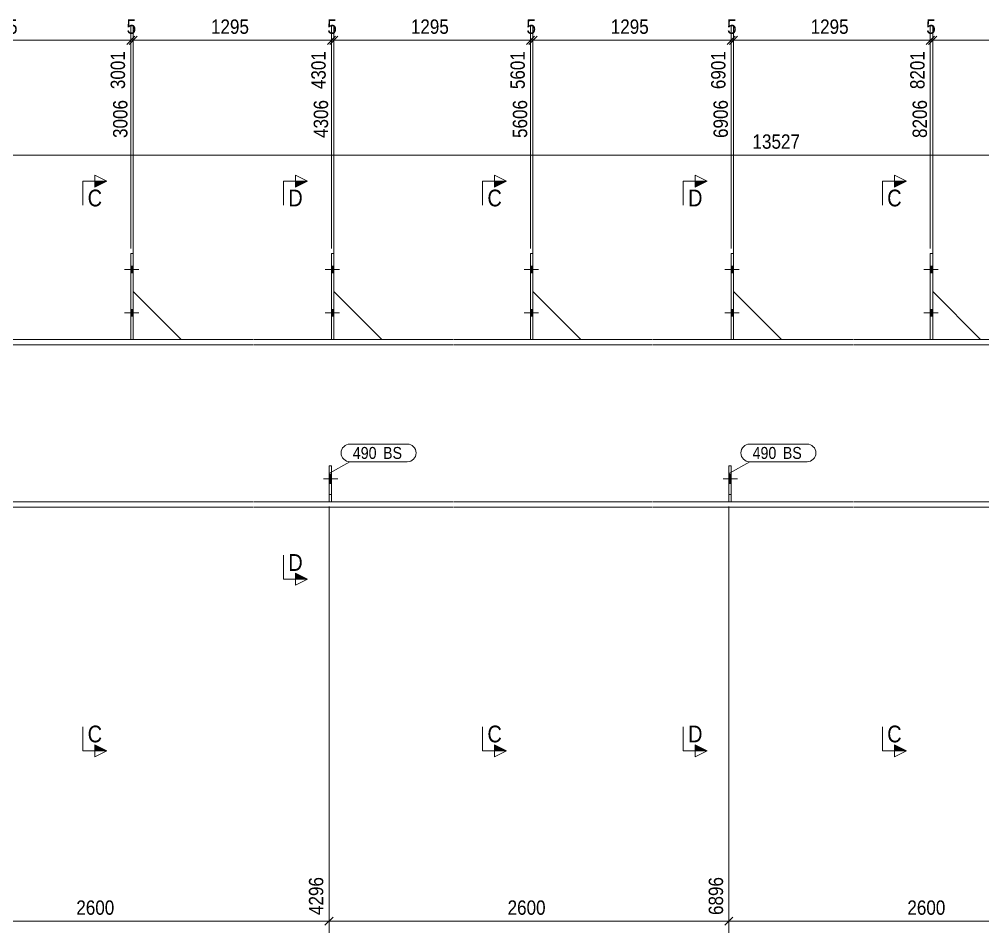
# Model space of a CAD drawing. Header units: millimetres. Extents: x 2 to 825, y 1 to 579.
# Drawn here: x 232.5 to 433.7, y 219 to 409.8 of the extents above; entities that cross this region are included whole.
import ezdxf

# ---------------------------------------------------------------- set-up
doc = ezdxf.new("R2010")
doc.units = ezdxf.units.MM
for name, pattern in [('XKITLINE00', [0]), ('XKITLINE01', [4, 1, -1, 1, -1]), ('XKITLINE02', [4, 2, -2])]:
    doc.linetypes.add(name, pattern=pattern)
for name, color, linetype, lineweight in [('Bolt', 3, 'Continuous', 0), ('Dimensions', 7, 'Continuous', 0), ('Part', 2, 'Continuous', 0), ('PartMark', 7, 'Continuous', 0), ('Section', 6, 'Continuous', 0)]:
    doc.layers.add(name, color=color, linetype=linetype, lineweight=lineweight)
doc.styles.add('ARIAL', font='ARIAL.TTF')

# ---------------------------------------------------------------- blocks, each defined once
blk = doc.blocks.new('*A10')
at = {"layer": 'Bolt', "color": 3, "linetype": 'XKITLINE02', "lineweight": 0}
for p, q in [((381.16, 314.8), (380.66, 314.8)), ((382.51, 313.82), (379.51, 313.82)), ((381.16, 312.84), (380.66, 312.84))]:
    blk.add_line(p, q, dxfattribs=at)
blk = doc.blocks.new('*A11')
at = {"layer": 'Bolt'}
blk.add_hatch(color=3, dxfattribs=at).paths.add_polyline_path([(381.16, 312.84), (380.66, 312.84), (380.66, 314.8), (381.16, 314.8)], flags=17)
at = {"layer": 'Bolt', "color": 3, "linetype": 'XKITLINE00', "lineweight": 0}
for p, q in [((381.16, 314.8), (380.66, 314.8)), ((382.51, 313.82), (379.51, 313.82)), ((381.16, 312.84), (380.66, 312.84))]:
    blk.add_line(p, q, dxfattribs=at)
blk = doc.blocks.new('*A12')
at = {"layer": 'Bolt', "color": 3, "linetype": 'XKITLINE02', "lineweight": 0}
for p, q in [((297.68, 314.8), (297.18, 314.8)), ((299.03, 313.82), (296.03, 313.82)), ((297.68, 312.84), (297.18, 312.84))]:
    blk.add_line(p, q, dxfattribs=at)
blk = doc.blocks.new('*A13')
at = {"layer": 'Bolt'}
blk.add_hatch(color=3, dxfattribs=at).paths.add_polyline_path([(297.68, 312.84), (297.18, 312.84), (297.18, 314.8), (297.68, 314.8)], flags=17)
at = {"layer": 'Bolt', "color": 3, "linetype": 'XKITLINE00', "lineweight": 0}
for p, q in [((297.68, 314.8), (297.18, 314.8)), ((299.03, 313.82), (296.03, 313.82)), ((297.68, 312.84), (297.18, 312.84))]:
    blk.add_line(p, q, dxfattribs=at)
blk = doc.blocks.new('*A18')
at = {"layer": 'Part', "color": 2, "linetype": 'XKITLINE00', "lineweight": 0}
for p, q in [((239.7, 342.92), (34.65, 342.92)), ((281.28, 342.92), (239.8, 342.92)), ((323.18, 342.92), (281.38, 342.92)), ((364.76, 342.92), (323.28, 342.92)), ((406.66, 342.92), (364.86, 342.92)), ((448.24, 342.92), (406.76, 342.92)), ((239.7, 341.82), (34.53, 341.82)), ((281.28, 341.82), (239.8, 341.82)), ((323.18, 341.82), (281.38, 341.82)), ((364.76, 341.82), (323.28, 341.82)), ((406.66, 341.82), (364.86, 341.82)), ((448.24, 341.82), (406.76, 341.82)), ((30.96, 307.92), (239.7, 307.92)), ((239.7, 309.02), (31.07, 309.02)), ((281.28, 309.02), (239.8, 309.02)), ((239.8, 307.92), (281.28, 307.92)), ((323.18, 309.02), (281.38, 309.02)), ((281.38, 307.92), (323.18, 307.92)), ((364.76, 309.02), (323.28, 309.02)), ((323.28, 307.92), (364.76, 307.92)), ((406.66, 309.02), (364.86, 309.02)), ((364.86, 307.92), (406.66, 307.92)), ((448.24, 309.02), (406.76, 309.02)), ((406.76, 307.92), (448.24, 307.92))]:
    blk.add_line(p, q, dxfattribs=at)
blk = doc.blocks.new('*A19')
at = {"layer": 'Part', "color": 2, "linetype": 'XKITLINE00', "lineweight": 0}
for p, q in [((423.24, 360.92), (422.74, 360.92)), ((422.74, 360.92), (422.74, 342.92)), ((423.24, 342.92), (423.24, 360.92))]:
    blk.add_line(p, q, dxfattribs=at)
at = {"layer": 'Part', "color": 7, "linetype": 'XKITLINE01', "lineweight": 0}
blk.add_line((422.74, 342.92), (423.24, 342.92), dxfattribs=at)
blk = doc.blocks.new('*A20')
at = {"layer": 'Part', "color": 2, "linetype": 'XKITLINE00', "lineweight": 0}
blk.add_line((433.24, 342.92), (423.24, 352.92), dxfattribs=at)
at = {"layer": 'Part', "color": 7, "linetype": 'XKITLINE01', "lineweight": 0}
for p, q in [((423.24, 352.92), (423.24, 342.92)), ((423.24, 342.92), (433.24, 342.92))]:
    blk.add_line(p, q, dxfattribs=at)
blk = doc.blocks.new('*A21')
at = {"layer": 'Part', "color": 2, "linetype": 'XKITLINE00', "lineweight": 0}
for p, q in [((381.66, 360.92), (381.16, 360.92)), ((381.16, 360.92), (381.16, 342.92)), ((381.66, 342.92), (381.66, 360.92))]:
    blk.add_line(p, q, dxfattribs=at)
at = {"layer": 'Part', "color": 7, "linetype": 'XKITLINE01', "lineweight": 0}
blk.add_line((381.16, 342.92), (381.66, 342.92), dxfattribs=at)
blk = doc.blocks.new('*A22')
at = {"layer": 'Part', "color": 2, "linetype": 'XKITLINE00', "lineweight": 0}
blk.add_line((391.66, 342.92), (381.66, 352.92), dxfattribs=at)
at = {"layer": 'Part', "color": 7, "linetype": 'XKITLINE01', "lineweight": 0}
for p, q in [((381.66, 352.92), (381.66, 342.92)), ((381.66, 342.92), (391.66, 342.92))]:
    blk.add_line(p, q, dxfattribs=at)
blk = doc.blocks.new('*A23')
at = {"layer": 'Part', "color": 2, "linetype": 'XKITLINE00', "lineweight": 0}
for p, q in [((339.76, 360.92), (339.26, 360.92)), ((339.26, 360.92), (339.26, 342.92)), ((339.76, 342.92), (339.76, 360.92))]:
    blk.add_line(p, q, dxfattribs=at)
at = {"layer": 'Part', "color": 7, "linetype": 'XKITLINE01', "lineweight": 0}
blk.add_line((339.26, 342.92), (339.76, 342.92), dxfattribs=at)
blk = doc.blocks.new('*A24')
at = {"layer": 'Part', "color": 2, "linetype": 'XKITLINE00', "lineweight": 0}
blk.add_line((349.76, 342.92), (339.76, 352.92), dxfattribs=at)
at = {"layer": 'Part', "color": 7, "linetype": 'XKITLINE01', "lineweight": 0}
for p, q in [((339.76, 352.92), (339.76, 342.92)), ((339.76, 342.92), (349.76, 342.92))]:
    blk.add_line(p, q, dxfattribs=at)
blk = doc.blocks.new('*A25')
at = {"layer": 'Part', "color": 2, "linetype": 'XKITLINE00', "lineweight": 0}
for p, q in [((298.18, 360.92), (297.68, 360.92)), ((297.68, 360.92), (297.68, 342.92)), ((298.18, 342.92), (298.18, 360.92))]:
    blk.add_line(p, q, dxfattribs=at)
at = {"layer": 'Part', "color": 7, "linetype": 'XKITLINE01', "lineweight": 0}
blk.add_line((297.68, 342.92), (298.18, 342.92), dxfattribs=at)
blk = doc.blocks.new('*A26')
at = {"layer": 'Part', "color": 2, "linetype": 'XKITLINE00', "lineweight": 0}
blk.add_line((308.18, 342.92), (298.18, 352.92), dxfattribs=at)
at = {"layer": 'Part', "color": 7, "linetype": 'XKITLINE01', "lineweight": 0}
for p, q in [((298.18, 352.92), (298.18, 342.92)), ((298.18, 342.92), (308.18, 342.92))]:
    blk.add_line(p, q, dxfattribs=at)
blk = doc.blocks.new('*A27')
at = {"layer": 'Part', "color": 2, "linetype": 'XKITLINE00', "lineweight": 0}
for p, q in [((255.78, 342.92), (255.78, 360.92)), ((255.78, 360.92), (256.28, 360.92)), ((256.28, 360.92), (256.28, 342.92))]:
    blk.add_line(p, q, dxfattribs=at)
at = {"layer": 'Part', "color": 7, "linetype": 'XKITLINE01', "lineweight": 0}
blk.add_line((256.28, 342.92), (255.78, 342.92), dxfattribs=at)
blk = doc.blocks.new('*A28')
at = {"layer": 'Part', "color": 2, "linetype": 'XKITLINE00', "lineweight": 0}
blk.add_line((266.28, 342.92), (256.28, 352.92), dxfattribs=at)
at = {"layer": 'Part', "color": 7, "linetype": 'XKITLINE01', "lineweight": 0}
for p, q in [((256.28, 352.92), (256.28, 342.92)), ((256.28, 342.92), (266.28, 342.92))]:
    blk.add_line(p, q, dxfattribs=at)
blk = doc.blocks.new('*A47')
at = {"layer": 'Part', "color": 7, "linetype": 'XKITLINE01', "lineweight": 0}
for p, q in [((380.66, 316.52), (380.66, 309.02)), ((381.16, 316.52), (380.66, 316.52)), ((381.16, 309.02), (381.16, 316.52)), ((380.66, 310.52), (381.16, 310.52)), ((380.66, 309.02), (381.16, 309.02))]:
    blk.add_line(p, q, dxfattribs=at)
blk = doc.blocks.new('*A48')
at = {"layer": 'Part', "color": 2, "linetype": 'XKITLINE00', "lineweight": 0}
for p, q in [((380.66, 309.02), (380.66, 316.52)), ((380.66, 316.52), (381.16, 316.52)), ((381.16, 316.52), (381.16, 309.02))]:
    blk.add_line(p, q, dxfattribs=at)
at = {"layer": 'Part', "color": 7, "linetype": 'XKITLINE01', "lineweight": 0}
for p, q in [((380.66, 310.52), (381.16, 310.52)), ((381.16, 309.02), (380.66, 309.02))]:
    blk.add_line(p, q, dxfattribs=at)
blk = doc.blocks.new('*A49')
at = {"layer": 'Part', "color": 7, "linetype": 'XKITLINE01', "lineweight": 0}
for p, q in [((297.18, 316.52), (297.18, 309.02)), ((297.68, 316.52), (297.18, 316.52)), ((297.68, 309.02), (297.68, 316.52)), ((297.18, 310.52), (297.68, 310.52)), ((297.18, 309.02), (297.68, 309.02))]:
    blk.add_line(p, q, dxfattribs=at)
blk = doc.blocks.new('*A50')
at = {"layer": 'Part', "color": 2, "linetype": 'XKITLINE00', "lineweight": 0}
for p, q in [((297.18, 309.02), (297.18, 316.52)), ((297.18, 316.52), (297.68, 316.52)), ((297.68, 316.52), (297.68, 309.02))]:
    blk.add_line(p, q, dxfattribs=at)
at = {"layer": 'Part', "color": 7, "linetype": 'XKITLINE01', "lineweight": 0}
for p, q in [((297.18, 310.52), (297.68, 310.52)), ((297.68, 309.02), (297.18, 309.02))]:
    blk.add_line(p, q, dxfattribs=at)
blk = doc.blocks.new('*A57')
at = {"layer": 'Bolt'}
for points in [[(422.74, 358.22), (423.24, 358.22), (423.24, 356.82), (422.74, 356.82)], [(422.74, 358.22), (423.24, 358.22), (423.24, 356.82), (422.74, 356.82)], [(422.74, 349.22), (423.24, 349.22), (423.24, 347.82), (422.74, 347.82)], [(422.74, 349.22), (423.24, 349.22), (423.24, 347.82), (422.74, 347.82)]]:
    blk.add_hatch(color=3, dxfattribs=at).paths.add_polyline_path(points, flags=17)
at = {"layer": 'Bolt', "color": 3, "linetype": 'XKITLINE00', "lineweight": 0}
for p, q in [((423.24, 358.22), (422.74, 358.22)), ((423.24, 358.22), (422.74, 358.22)), ((424.4, 357.52), (421.4, 357.52)), ((424.4, 357.52), (421.4, 357.52)), ((423.24, 356.82), (422.74, 356.82)), ((423.24, 356.82), (422.74, 356.82)), ((424.4, 348.52), (421.4, 348.52)), ((424.4, 348.52), (421.4, 348.52)), ((423.24, 349.22), (422.74, 349.22)), ((423.24, 349.22), (422.74, 349.22)), ((423.24, 347.82), (422.74, 347.82)), ((423.24, 347.82), (422.74, 347.82))]:
    blk.add_line(p, q, dxfattribs=at)
blk = doc.blocks.new('*A58')
at = {"layer": 'Bolt'}
for points in [[(381.16, 358.22), (381.66, 358.22), (381.66, 356.82), (381.16, 356.82)], [(381.16, 358.22), (381.66, 358.22), (381.66, 356.82), (381.16, 356.82)], [(381.16, 349.22), (381.66, 349.22), (381.66, 347.82), (381.16, 347.82)], [(381.16, 349.22), (381.66, 349.22), (381.66, 347.82), (381.16, 347.82)]]:
    blk.add_hatch(color=3, dxfattribs=at).paths.add_polyline_path(points, flags=17)
at = {"layer": 'Bolt', "color": 3, "linetype": 'XKITLINE00', "lineweight": 0}
for p, q in [((381.66, 358.22), (381.16, 358.22)), ((381.66, 358.22), (381.16, 358.22)), ((382.82, 357.52), (379.82, 357.52)), ((382.82, 357.52), (379.82, 357.52)), ((381.66, 356.82), (381.16, 356.82)), ((381.66, 356.82), (381.16, 356.82)), ((382.82, 348.52), (379.82, 348.52)), ((382.82, 348.52), (379.82, 348.52)), ((381.66, 349.22), (381.16, 349.22)), ((381.66, 349.22), (381.16, 349.22)), ((381.66, 347.82), (381.16, 347.82)), ((381.66, 347.82), (381.16, 347.82))]:
    blk.add_line(p, q, dxfattribs=at)
blk = doc.blocks.new('*A59')
at = {"layer": 'Bolt'}
for points in [[(339.26, 358.22), (339.76, 358.22), (339.76, 356.82), (339.26, 356.82)], [(339.26, 358.22), (339.76, 358.22), (339.76, 356.82), (339.26, 356.82)], [(339.26, 349.22), (339.76, 349.22), (339.76, 347.82), (339.26, 347.82)], [(339.26, 349.22), (339.76, 349.22), (339.76, 347.82), (339.26, 347.82)]]:
    blk.add_hatch(color=3, dxfattribs=at).paths.add_polyline_path(points, flags=17)
at = {"layer": 'Bolt', "color": 3, "linetype": 'XKITLINE00', "lineweight": 0}
for p, q in [((339.76, 358.22), (339.26, 358.22)), ((339.76, 358.22), (339.26, 358.22)), ((340.92, 357.52), (337.92, 357.52)), ((340.92, 357.52), (337.92, 357.52)), ((339.76, 356.82), (339.26, 356.82)), ((339.76, 356.82), (339.26, 356.82)), ((340.92, 348.52), (337.92, 348.52)), ((340.92, 348.52), (337.92, 348.52)), ((339.76, 349.22), (339.26, 349.22)), ((339.76, 349.22), (339.26, 349.22)), ((339.76, 347.82), (339.26, 347.82)), ((339.76, 347.82), (339.26, 347.82))]:
    blk.add_line(p, q, dxfattribs=at)
blk = doc.blocks.new('*A60')
at = {"layer": 'Bolt'}
for points in [[(297.68, 358.22), (298.18, 358.22), (298.18, 356.82), (297.68, 356.82)], [(297.68, 358.22), (298.18, 358.22), (298.18, 356.82), (297.68, 356.82)], [(297.68, 349.22), (298.18, 349.22), (298.18, 347.82), (297.68, 347.82)], [(297.68, 349.22), (298.18, 349.22), (298.18, 347.82), (297.68, 347.82)]]:
    blk.add_hatch(color=3, dxfattribs=at).paths.add_polyline_path(points, flags=17)
at = {"layer": 'Bolt', "color": 3, "linetype": 'XKITLINE00', "lineweight": 0}
for p, q in [((298.18, 358.22), (297.68, 358.22)), ((298.18, 358.22), (297.68, 358.22)), ((299.34, 357.52), (296.34, 357.52)), ((299.34, 357.52), (296.34, 357.52)), ((298.18, 356.82), (297.68, 356.82)), ((298.18, 356.82), (297.68, 356.82)), ((299.34, 348.52), (296.34, 348.52)), ((299.34, 348.52), (296.34, 348.52)), ((298.18, 349.22), (297.68, 349.22)), ((298.18, 349.22), (297.68, 349.22)), ((298.18, 347.82), (297.68, 347.82)), ((298.18, 347.82), (297.68, 347.82))]:
    blk.add_line(p, q, dxfattribs=at)
blk = doc.blocks.new('*A61')
at = {"layer": 'Bolt'}
for points in [[(255.78, 358.22), (256.28, 358.22), (256.28, 356.82), (255.78, 356.82)], [(255.78, 358.22), (256.28, 358.22), (256.28, 356.82), (255.78, 356.82)], [(255.78, 349.22), (256.28, 349.22), (256.28, 347.82), (255.78, 347.82)], [(255.78, 349.22), (256.28, 349.22), (256.28, 347.82), (255.78, 347.82)]]:
    blk.add_hatch(color=3, dxfattribs=at).paths.add_polyline_path(points, flags=17)
at = {"layer": 'Bolt', "color": 3, "linetype": 'XKITLINE00', "lineweight": 0}
for p, q in [((256.28, 358.22), (255.78, 358.22)), ((256.28, 358.22), (255.78, 358.22)), ((257.44, 357.52), (254.44, 357.52)), ((257.44, 357.52), (254.44, 357.52)), ((256.28, 356.82), (255.78, 356.82)), ((256.28, 356.82), (255.78, 356.82)), ((257.44, 348.52), (254.44, 348.52)), ((257.44, 348.52), (254.44, 348.52)), ((256.28, 349.22), (255.78, 349.22)), ((256.28, 349.22), (255.78, 349.22)), ((256.28, 347.82), (255.78, 347.82)), ((256.28, 347.82), (255.78, 347.82))]:
    blk.add_line(p, q, dxfattribs=at)
blk = doc.blocks.new('*A194')
at = {"layer": 'Dimensions', "color": 7, "linetype": 'XKITLINE00', "lineweight": 0}
blk.add_line((30.96, 381.42), (751.38, 381.42), dxfattribs=at)
at = {"layer": 'Dimensions', "color": 3, "style": 'ARIAL', "width": 0.85}
blk.add_text('13527', height=3, dxfattribs=at).set_placement((385.61, 382.77))
blk = doc.blocks.new('*A217')
at = {"layer": 'PartMark', "color": 7, "linetype": 'XKITLINE00', "lineweight": 0}
for p, q in [((385.03, 321.08), (396.99, 321.08)), ((380.79, 314.99), (385.03, 317.38)), ((385.03, 317.38), (396.99, 317.38))]:
    blk.add_line(p, q, dxfattribs=at)
for centre, start, end in [((385.03, 319.23), 90, 270), ((396.99, 319.23), 270, 90)]:
    blk.add_arc(centre, 1.85, start, end, dxfattribs=at)
at = {"layer": 'PartMark', "color": 3, "style": 'ARIAL', "width": 0.85}
for s, p in [('490', (385.63, 317.98)), ('BS', (391.94, 317.98))]:
    blk.add_text(s, height=2.5, dxfattribs=at).set_placement(p)
blk = doc.blocks.new('*A218')
at = {"layer": 'PartMark', "color": 7, "linetype": 'XKITLINE00', "lineweight": 0}
for p, q in [((301.55, 321.08), (313.51, 321.08)), ((297.31, 314.99), (301.55, 317.38)), ((301.55, 317.38), (313.51, 317.38))]:
    blk.add_line(p, q, dxfattribs=at)
for centre, start, end in [((301.55, 319.23), 90, 270), ((313.51, 319.23), 270, 90)]:
    blk.add_arc(centre, 1.85, start, end, dxfattribs=at)
at = {"layer": 'PartMark', "color": 3, "style": 'ARIAL', "width": 0.85}
for s, p in [('490', (302.15, 317.98)), ('BS', (308.46, 317.98))]:
    blk.add_text(s, height=2.5, dxfattribs=at).set_placement(p)
blk = doc.blocks.new('*A221')
at = {"layer": 'Section'}
for points in [[(331.76, 375.98), (334.26, 375.98), (331.76, 374.73)], [(331.76, 258.28), (334.26, 257.03), (331.76, 257.03)]]:
    blk.add_hatch(color=3, dxfattribs=at).paths.add_polyline_path(points, flags=17)
at = {"layer": 'Section', "color": 3, "linetype": 'XKITLINE00', "lineweight": 0}
for p, q in [((331.76, 374.73), (331.76, 377.23)), ((331.76, 377.23), (334.26, 375.98)), ((334.26, 375.98), (331.76, 374.73)), ((334.26, 257.03), (331.76, 258.28)), ((331.76, 258.28), (331.76, 255.78)), ((334.26, 257.03), (331.76, 255.78))]:
    blk.add_line(p, q, dxfattribs=at)
at = {"layer": 'Section', "color": 1, "linetype": 'XKITLINE00', "lineweight": 0}
for p, q in [((329.26, 375.98), (329.26, 370.98)), ((329.26, 375.98), (334.26, 375.98)), ((329.26, 257.03), (329.26, 262.03)), ((329.26, 257.03), (334.26, 257.03))]:
    blk.add_line(p, q, dxfattribs=at)
at = {"layer": 'Section', "color": 7, "style": 'ARIAL', "width": 0.85}
for p in [(330.26, 370.73), (330.26, 258.78)]:
    blk.add_text('C', height=3.5, dxfattribs=at).set_placement(p)
blk = doc.blocks.new('*A223')
at = {"layer": 'Section'}
for points in [[(373.66, 375.98), (376.16, 375.98), (373.66, 374.73)], [(373.66, 258.28), (376.16, 257.03), (373.66, 257.03)]]:
    blk.add_hatch(color=3, dxfattribs=at).paths.add_polyline_path(points, flags=17)
at = {"layer": 'Section', "color": 3, "linetype": 'XKITLINE00', "lineweight": 0}
for p, q in [((373.66, 374.73), (373.66, 377.23)), ((373.66, 377.23), (376.16, 375.98)), ((376.16, 375.98), (373.66, 374.73)), ((376.16, 257.03), (373.66, 258.28)), ((373.66, 258.28), (373.66, 255.78)), ((376.16, 257.03), (373.66, 255.78))]:
    blk.add_line(p, q, dxfattribs=at)
at = {"layer": 'Section', "color": 1, "linetype": 'XKITLINE00', "lineweight": 0}
for p, q in [((371.16, 375.98), (371.16, 370.98)), ((371.16, 375.98), (376.16, 375.98)), ((371.16, 257.03), (371.16, 262.03)), ((371.16, 257.03), (376.16, 257.03))]:
    blk.add_line(p, q, dxfattribs=at)
at = {"layer": 'Section', "color": 7, "style": 'ARIAL', "width": 0.85}
for p in [(372.16, 370.73), (372.16, 258.78)]:
    blk.add_text('D', height=3.5, dxfattribs=at).set_placement(p)
blk = doc.blocks.new('*A224')
at = {"layer": 'Section'}
for points in [[(248.28, 375.98), (250.78, 375.98), (248.28, 374.73)], [(248.28, 258.28), (250.78, 257.03), (248.28, 257.03)]]:
    blk.add_hatch(color=3, dxfattribs=at).paths.add_polyline_path(points, flags=17)
at = {"layer": 'Section', "color": 3, "linetype": 'XKITLINE00', "lineweight": 0}
for p, q in [((248.28, 374.73), (248.28, 377.23)), ((248.28, 377.23), (250.78, 375.98)), ((250.78, 375.98), (248.28, 374.73)), ((250.78, 257.03), (248.28, 258.28)), ((248.28, 258.28), (248.28, 255.78)), ((250.78, 257.03), (248.28, 255.78))]:
    blk.add_line(p, q, dxfattribs=at)
at = {"layer": 'Section', "color": 1, "linetype": 'XKITLINE00', "lineweight": 0}
for p, q in [((245.78, 375.98), (245.78, 370.98)), ((245.78, 375.98), (250.78, 375.98)), ((245.78, 257.03), (245.78, 262.03)), ((245.78, 257.03), (250.78, 257.03))]:
    blk.add_line(p, q, dxfattribs=at)
at = {"layer": 'Section', "color": 7, "style": 'ARIAL', "width": 0.85}
for p in [(246.78, 370.73), (246.78, 258.78)]:
    blk.add_text('C', height=3.5, dxfattribs=at).set_placement(p)
blk = doc.blocks.new('*A226')
at = {"layer": 'Section'}
for points in [[(415.24, 375.98), (417.74, 375.98), (415.24, 374.73)], [(415.24, 258.28), (417.74, 257.03), (415.24, 257.03)]]:
    blk.add_hatch(color=3, dxfattribs=at).paths.add_polyline_path(points, flags=17)
at = {"layer": 'Section', "color": 3, "linetype": 'XKITLINE00', "lineweight": 0}
for p, q in [((415.24, 374.73), (415.24, 377.23)), ((415.24, 377.23), (417.74, 375.98)), ((417.74, 375.98), (415.24, 374.73)), ((417.74, 257.03), (415.24, 258.28)), ((415.24, 258.28), (415.24, 255.78)), ((417.74, 257.03), (415.24, 255.78))]:
    blk.add_line(p, q, dxfattribs=at)
at = {"layer": 'Section', "color": 1, "linetype": 'XKITLINE00', "lineweight": 0}
for p, q in [((412.74, 375.98), (412.74, 370.98)), ((412.74, 375.98), (417.74, 375.98)), ((412.74, 257.03), (412.74, 262.03)), ((412.74, 257.03), (417.74, 257.03))]:
    blk.add_line(p, q, dxfattribs=at)
at = {"layer": 'Section', "color": 7, "style": 'ARIAL', "width": 0.85}
for p in [(413.74, 370.73), (413.74, 258.78)]:
    blk.add_text('C', height=3.5, dxfattribs=at).set_placement(p)
blk = doc.blocks.new('*A228')
at = {"layer": 'Section'}
for points in [[(290.18, 375.98), (292.68, 375.98), (290.18, 374.73)], [(290.18, 294.1), (292.68, 292.85), (290.18, 292.85)]]:
    blk.add_hatch(color=3, dxfattribs=at).paths.add_polyline_path(points, flags=17)
at = {"layer": 'Section', "color": 3, "linetype": 'XKITLINE00', "lineweight": 0}
for p, q in [((290.18, 374.73), (290.18, 377.23)), ((290.18, 377.23), (292.68, 375.98)), ((292.68, 375.98), (290.18, 374.73)), ((292.68, 292.85), (290.18, 294.1)), ((290.18, 294.1), (290.18, 291.6)), ((292.68, 292.85), (290.18, 291.6))]:
    blk.add_line(p, q, dxfattribs=at)
at = {"layer": 'Section', "color": 1, "linetype": 'XKITLINE00', "lineweight": 0}
for p, q in [((287.68, 375.98), (287.68, 370.98)), ((287.68, 375.98), (292.68, 375.98)), ((287.68, 292.85), (287.68, 297.85)), ((287.68, 292.85), (292.68, 292.85))]:
    blk.add_line(p, q, dxfattribs=at)
at = {"layer": 'Section', "color": 7, "style": 'ARIAL', "width": 0.85}
for p in [(288.68, 370.73), (288.68, 294.6)]:
    blk.add_text('D', height=3.5, dxfattribs=at).set_placement(p)
blk = doc.blocks.new('*A233')
at = {"layer": 'Dimensions', "color": 7, "linetype": 'XKITLINE00', "lineweight": 0}
for p, q in [((200.54, 308.02), (200.54, 219.02)), ((297.18, 308.02), (297.18, 219.02)), ((201.39, 222.27), (199.69, 220.57)), ((200.54, 221.42), (297.18, 221.42)), ((298.03, 222.27), (296.33, 220.57))]:
    blk.add_line(p, q, dxfattribs=at)
at = {"layer": 'Dimensions', "color": 3}
for p in [(200.54, 221.42), (297.18, 221.42)]:
    blk.add_point(p, dxfattribs=at)
at = {"layer": 'Dimensions', "color": 3, "style": 'ARIAL', "width": 0.85}
blk.add_text('4296', height=3, rotation=90.0002, dxfattribs=at).set_placement((295.98, 222.72))
blk.add_text('2600', height=3, dxfattribs=at).set_placement((244.41, 222.77))
blk = doc.blocks.new('*A234')
at = {"layer": 'Dimensions', "color": 7, "linetype": 'XKITLINE00', "lineweight": 0}
for p, q in [((297.18, 308.02), (297.18, 219.02)), ((380.66, 308.02), (380.66, 219.02)), ((298.03, 222.27), (296.33, 220.57)), ((297.18, 221.42), (380.66, 221.42)), ((381.51, 222.27), (379.81, 220.57))]:
    blk.add_line(p, q, dxfattribs=at)
at = {"layer": 'Dimensions', "color": 3}
for p in [(297.18, 221.42), (380.66, 221.42)]:
    blk.add_point(p, dxfattribs=at)
at = {"layer": 'Dimensions', "color": 3, "style": 'ARIAL', "width": 0.85}
blk.add_text('6896', height=3, rotation=90.0002, dxfattribs=at).set_placement((379.46, 222.72))
blk.add_text('2600', height=3, dxfattribs=at).set_placement((334.47, 222.77))
blk = doc.blocks.new('*A235')
at = {"layer": 'Dimensions', "color": 7, "linetype": 'XKITLINE00', "lineweight": 0}
for p, q in [((380.66, 308.02), (380.66, 219.02)), ((464.14, 308.02), (464.14, 219.02)), ((381.51, 222.27), (379.81, 220.57)), ((380.66, 221.42), (464.14, 221.42)), ((464.99, 222.27), (463.29, 220.57))]:
    blk.add_line(p, q, dxfattribs=at)
at = {"layer": 'Dimensions', "color": 3}
for p in [(380.66, 221.42), (464.14, 221.42)]:
    blk.add_point(p, dxfattribs=at)
at = {"layer": 'Dimensions', "color": 3, "style": 'ARIAL', "width": 0.85}
blk.add_text('9496', height=3, rotation=90.0002, dxfattribs=at).set_placement((462.94, 222.72))
blk.add_text('2600', height=3, dxfattribs=at).set_placement((417.95, 222.77))
blk = doc.blocks.new('*A241')
at = {"layer": 'Dimensions', "color": 7, "linetype": 'XKITLINE00', "lineweight": 0}
for p, q in [((201.54, 353.92), (201.54, 408.27)), ((255.78, 361.92), (255.78, 408.27)), ((202.39, 406.27), (200.69, 404.57)), ((201.54, 405.42), (255.78, 405.42)), ((256.63, 406.27), (254.93, 404.57))]:
    blk.add_line(p, q, dxfattribs=at)
at = {"layer": 'Dimensions', "color": 3}
for p in [(201.54, 405.42), (255.78, 405.42)]:
    blk.add_point(p, dxfattribs=at)
at = {"layer": 'Dimensions', "color": 3, "style": 'ARIAL', "width": 0.85}
blk.add_text('1295', height=3, dxfattribs=at).set_placement((224.21, 406.77))
blk.add_text('3001', height=3, rotation=90.0002, dxfattribs=at).set_placement((254.58, 395.22))
blk = doc.blocks.new('*A242')
at = {"layer": 'Dimensions', "color": 7, "linetype": 'XKITLINE00', "lineweight": 0}
for p, q in [((255.78, 361.92), (255.78, 408.27)), ((256.28, 353.92), (256.28, 408.27)), ((256.63, 406.27), (254.93, 404.57)), ((257.13, 406.27), (255.43, 404.57)), ((255.78, 405.42), (256.28, 405.42))]:
    blk.add_line(p, q, dxfattribs=at)
at = {"layer": 'Dimensions', "color": 3}
for p in [(255.78, 405.42), (256.28, 405.42)]:
    blk.add_point(p, dxfattribs=at)
at = {"layer": 'Dimensions', "color": 3, "style": 'ARIAL', "width": 0.85}
blk.add_text('5', height=3, dxfattribs=at).set_placement((254.92, 406.77))
blk.add_text('3006', height=3, rotation=90.0002, dxfattribs=at).set_placement((255.08, 385.02))
blk = doc.blocks.new('*A243')
at = {"layer": 'Dimensions', "color": 7, "linetype": 'XKITLINE00', "lineweight": 0}
for p, q in [((256.28, 353.92), (256.28, 408.27)), ((297.68, 361.92), (297.68, 408.27)), ((257.13, 406.27), (255.43, 404.57)), ((256.28, 405.42), (297.68, 405.42)), ((298.53, 406.27), (296.83, 404.57))]:
    blk.add_line(p, q, dxfattribs=at)
at = {"layer": 'Dimensions', "color": 3}
for p in [(256.28, 405.42), (297.68, 405.42)]:
    blk.add_point(p, dxfattribs=at)
at = {"layer": 'Dimensions', "color": 3, "style": 'ARIAL', "width": 0.85}
blk.add_text('1295', height=3, dxfattribs=at).set_placement((272.53, 406.77))
blk.add_text('4301', height=3, rotation=90.0002, dxfattribs=at).set_placement((296.48, 395.22))
blk = doc.blocks.new('*A244')
at = {"layer": 'Dimensions', "color": 7, "linetype": 'XKITLINE00', "lineweight": 0}
for p, q in [((297.68, 361.92), (297.68, 408.27)), ((298.18, 353.92), (298.18, 408.27)), ((298.53, 406.27), (296.83, 404.57)), ((299.03, 406.27), (297.33, 404.57)), ((297.68, 405.42), (298.18, 405.42))]:
    blk.add_line(p, q, dxfattribs=at)
at = {"layer": 'Dimensions', "color": 3}
for p in [(297.68, 405.42), (298.18, 405.42)]:
    blk.add_point(p, dxfattribs=at)
at = {"layer": 'Dimensions', "color": 3, "style": 'ARIAL', "width": 0.85}
blk.add_text('5', height=3, dxfattribs=at).set_placement((296.82, 406.77))
blk.add_text('4306', height=3, rotation=90.0002, dxfattribs=at).set_placement((296.98, 385.02))
blk = doc.blocks.new('*A245')
at = {"layer": 'Dimensions', "color": 7, "linetype": 'XKITLINE00', "lineweight": 0}
for p, q in [((298.18, 353.92), (298.18, 408.27)), ((339.26, 361.92), (339.26, 408.27)), ((299.03, 406.27), (297.33, 404.57)), ((298.18, 405.42), (339.26, 405.42)), ((340.11, 406.27), (338.41, 404.57))]:
    blk.add_line(p, q, dxfattribs=at)
at = {"layer": 'Dimensions', "color": 3}
for p in [(298.18, 405.42), (339.26, 405.42)]:
    blk.add_point(p, dxfattribs=at)
at = {"layer": 'Dimensions', "color": 3, "style": 'ARIAL', "width": 0.85}
blk.add_text('1295', height=3, dxfattribs=at).set_placement((314.27, 406.77))
blk.add_text('5601', height=3, rotation=90.0002, dxfattribs=at).set_placement((338.06, 395.22))
blk = doc.blocks.new('*A246')
at = {"layer": 'Dimensions', "color": 7, "linetype": 'XKITLINE00', "lineweight": 0}
for p, q in [((339.26, 361.92), (339.26, 408.27)), ((339.76, 353.92), (339.76, 408.27)), ((340.11, 406.27), (338.41, 404.57)), ((340.61, 406.27), (338.91, 404.57)), ((339.26, 405.42), (339.76, 405.42))]:
    blk.add_line(p, q, dxfattribs=at)
at = {"layer": 'Dimensions', "color": 3}
for p in [(339.26, 405.42), (339.76, 405.42)]:
    blk.add_point(p, dxfattribs=at)
at = {"layer": 'Dimensions', "color": 3, "style": 'ARIAL', "width": 0.85}
blk.add_text('5', height=3, dxfattribs=at).set_placement((338.4, 406.77))
blk.add_text('5606', height=3, rotation=90.0002, dxfattribs=at).set_placement((338.56, 385.02))
blk = doc.blocks.new('*A247')
at = {"layer": 'Dimensions', "color": 7, "linetype": 'XKITLINE00', "lineweight": 0}
for p, q in [((339.76, 353.92), (339.76, 408.27)), ((381.16, 361.92), (381.16, 408.27)), ((340.61, 406.27), (338.91, 404.57)), ((339.76, 405.42), (381.16, 405.42)), ((382.01, 406.27), (380.31, 404.57))]:
    blk.add_line(p, q, dxfattribs=at)
at = {"layer": 'Dimensions', "color": 3}
for p in [(339.76, 405.42), (381.16, 405.42)]:
    blk.add_point(p, dxfattribs=at)
at = {"layer": 'Dimensions', "color": 3, "style": 'ARIAL', "width": 0.85}
blk.add_text('1295', height=3, dxfattribs=at).set_placement((356.01, 406.77))
blk.add_text('6901', height=3, rotation=90.0002, dxfattribs=at).set_placement((379.96, 395.22))
blk = doc.blocks.new('*A248')
at = {"layer": 'Dimensions', "color": 7, "linetype": 'XKITLINE00', "lineweight": 0}
for p, q in [((381.16, 361.92), (381.16, 408.27)), ((381.66, 353.92), (381.66, 408.27)), ((382.01, 406.27), (380.31, 404.57)), ((382.51, 406.27), (380.81, 404.57)), ((381.16, 405.42), (381.66, 405.42))]:
    blk.add_line(p, q, dxfattribs=at)
at = {"layer": 'Dimensions', "color": 3}
for p in [(381.16, 405.42), (381.66, 405.42)]:
    blk.add_point(p, dxfattribs=at)
at = {"layer": 'Dimensions', "color": 3, "style": 'ARIAL', "width": 0.85}
blk.add_text('5', height=3, dxfattribs=at).set_placement((380.3, 406.77))
blk.add_text('6906', height=3, rotation=90.0002, dxfattribs=at).set_placement((380.46, 385.02))
blk = doc.blocks.new('*A249')
at = {"layer": 'Dimensions', "color": 7, "linetype": 'XKITLINE00', "lineweight": 0}
for p, q in [((381.66, 353.92), (381.66, 408.27)), ((422.74, 361.92), (422.74, 408.27)), ((382.51, 406.27), (380.81, 404.57)), ((381.66, 405.42), (422.74, 405.42)), ((423.59, 406.27), (421.89, 404.57))]:
    blk.add_line(p, q, dxfattribs=at)
at = {"layer": 'Dimensions', "color": 3}
for p in [(381.66, 405.42), (422.74, 405.42)]:
    blk.add_point(p, dxfattribs=at)
at = {"layer": 'Dimensions', "color": 3, "style": 'ARIAL', "width": 0.85}
blk.add_text('1295', height=3, dxfattribs=at).set_placement((397.75, 406.77))
blk.add_text('8201', height=3, rotation=90.0002, dxfattribs=at).set_placement((421.54, 395.22))
blk = doc.blocks.new('*A250')
at = {"layer": 'Dimensions', "color": 7, "linetype": 'XKITLINE00', "lineweight": 0}
for p, q in [((422.74, 361.92), (422.74, 408.27)), ((423.24, 353.92), (423.24, 408.27)), ((423.59, 406.27), (421.89, 404.57)), ((424.09, 406.27), (422.39, 404.57)), ((422.74, 405.42), (423.24, 405.42))]:
    blk.add_line(p, q, dxfattribs=at)
at = {"layer": 'Dimensions', "color": 3}
for p in [(422.74, 405.42), (423.24, 405.42)]:
    blk.add_point(p, dxfattribs=at)
at = {"layer": 'Dimensions', "color": 3, "style": 'ARIAL', "width": 0.85}
blk.add_text('5', height=3, dxfattribs=at).set_placement((421.88, 406.77))
blk.add_text('8206', height=3, rotation=90.0002, dxfattribs=at).set_placement((422.04, 385.02))
blk = doc.blocks.new('*A251')
at = {"layer": 'Dimensions', "color": 7, "linetype": 'XKITLINE00', "lineweight": 0}
for p, q in [((423.24, 353.92), (423.24, 408.27)), ((464.64, 361.92), (464.64, 408.27)), ((424.09, 406.27), (422.39, 404.57)), ((423.24, 405.42), (464.64, 405.42)), ((465.49, 406.27), (463.79, 404.57))]:
    blk.add_line(p, q, dxfattribs=at)
at = {"layer": 'Dimensions', "color": 3}
for p in [(423.24, 405.42), (464.64, 405.42)]:
    blk.add_point(p, dxfattribs=at)
at = {"layer": 'Dimensions', "color": 3, "style": 'ARIAL', "width": 0.85}
blk.add_text('1295', height=3, dxfattribs=at).set_placement((439.49, 406.77))
blk.add_text('9501', height=3, rotation=90.0002, dxfattribs=at).set_placement((463.44, 395.22))

msp = doc.modelspace()

# ---------------------------------------------------------------- block references
at = {"lineweight": 0}
for name in ['*A241', '*A242', '*A243', '*A244', '*A245', '*A246', '*A247', '*A248', '*A249', '*A250', '*A251', '*A194', '*A224', '*A228', '*A221', '*A223', '*A226', '*A27', '*A25', '*A23', '*A21', '*A19', '*A61', '*A60', '*A59', '*A58', '*A57', '*A28', '*A26', '*A24', '*A22', '*A20', '*A218', '*A217', '*A49', '*A50', '*A47', '*A48', '*A12', '*A13', '*A10', '*A11', '*A233', '*A234', '*A235']:
    msp.add_blockref(name, (0, 0), dxfattribs=at)
at = {"layer": 'Part', "lineweight": 0}
msp.add_blockref('*A18', (0, 0), dxfattribs=at)

doc.saveas('drawing.dxf')
